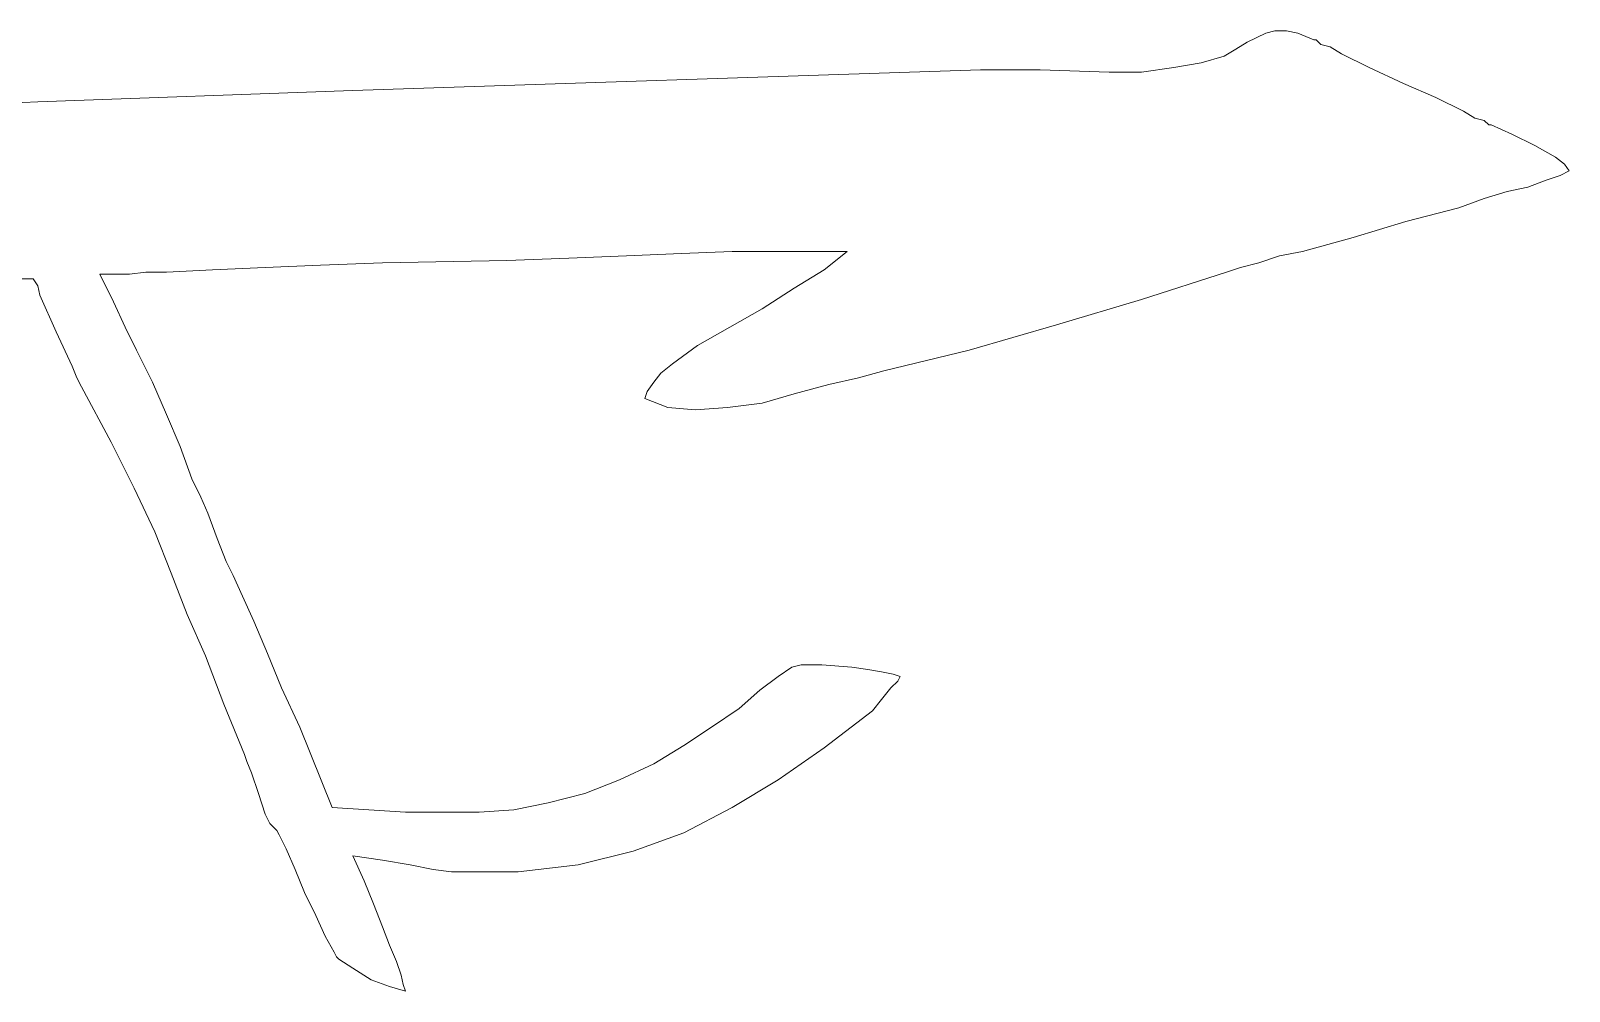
# Model space of a CAD drawing. Header units: centimetres. Extents: x -51 to 51, y -37 to 37.
# Drawn here: x 33.26 to 50.94, y -7.9 to 3.15 of the extents above; entities that cross this region are included whole.
import ezdxf

# ---------------------------------------------------------------- set-up
doc = ezdxf.new("R2010")
doc.units = ezdxf.units.CM
doc.header["$MEASUREMENT"] = 0
doc.layers.add('Layer 1', color=7, linetype='Continuous')

msp = doc.modelspace()

# ---------------------------------------------------------------- linework, layer by layer
at = {"layer": 'Layer 1', "lineweight": 9}
for points, knots in [([(46.97795, 2.85522), (46.97795, 2.85522), (47.11013, 2.93453), (47.11013, 2.93453), (47.11013, 2.93453), (47.11013, 2.93453), (47.24232, 3.01384), (47.24232, 3.01384), (47.24232, 3.01384), (47.24232, 3.01384), (47.45381, 3.11958), (47.45381, 3.11958), (47.45381, 3.11958), (47.45381, 3.11958), (47.55955, 3.14602), (47.55955, 3.14602), (47.55955, 3.14602), (47.55955, 3.14602), (47.69174, 3.14602), (47.69174, 3.14602), (47.69174, 3.14602), (47.69174, 3.14602), (47.82392, 3.11958), (47.82392, 3.11958), (47.82392, 3.11958), (47.82392, 3.11958), (48.00897, 3.04027), (48.00897, 3.04027)], [0, 0, 0, 0, 0.125, 0.125, 0.125, 0.125, 0.25, 0.25, 0.25, 0.25, 0.375, 0.375, 0.375, 0.375, 0.5, 0.5, 0.5, 0.5, 0.625, 0.625, 0.625, 0.625, 0.75, 0.75, 0.75, 0.75, 1, 1, 1, 1]), ([(48.00897, 3.04027), (48.00897, 3.04027), (48.03541, 3.04027), (48.03541, 3.04027), (48.03541, 3.04027), (48.03541, 3.04027), (48.08828, 2.9874), (48.08828, 2.9874), (48.08828, 2.9874), (48.08828, 2.9874), (48.19403, 2.96096), (48.19403, 2.96096), (48.19403, 2.96096), (48.19403, 2.96096), (48.32621, 2.88165), (48.32621, 2.88165), (48.32621, 2.88165), (48.32621, 2.88165), (48.64345, 2.72303), (48.64345, 2.72303), (48.64345, 2.72303), (48.64345, 2.72303), (49.04, 2.53798), (49.04, 2.53798), (49.04, 2.53798), (49.04, 2.53798), (49.41011, 2.37936), (49.41011, 2.37936), (49.41011, 2.37936), (49.41011, 2.37936), (49.72735, 2.22074), (49.72735, 2.22074), (49.72735, 2.22074), (49.72735, 2.22074), (49.85953, 2.14143), (49.85953, 2.14143), (49.85953, 2.14143), (49.85953, 2.14143), (49.96527, 2.115), (49.96527, 2.115), (49.96527, 2.115), (49.96527, 2.115), (50.01815, 2.06212), (50.01815, 2.06212), (50.01815, 2.06212), (50.01815, 2.06212), (50.04458, 2.06212), (50.04458, 2.06212)], [0, 0, 0, 0, 0.07692308, 0.07692308, 0.07692308, 0.07692308, 0.15384615, 0.15384615, 0.15384615, 0.15384615, 0.23076923, 0.23076923, 0.23076923, 0.23076923, 0.30769231, 0.30769231, 0.30769231, 0.30769231, 0.38461538, 0.38461538, 0.38461538, 0.38461538, 0.46153846, 0.46153846, 0.46153846, 0.46153846, 0.53846154, 0.53846154, 0.53846154, 0.53846154, 0.61538462, 0.61538462, 0.61538462, 0.61538462, 0.69230769, 0.69230769, 0.69230769, 0.69230769, 0.76923077, 0.76923077, 0.76923077, 0.76923077, 0.84615385, 0.84615385, 0.84615385, 0.84615385, 1, 1, 1, 1]), ([(44.17568, 2.6966), (44.17568, 2.6966), (44.49292, 2.6966), (44.49292, 2.6966), (44.49292, 2.6966), (44.49292, 2.6966), (44.86303, 2.6966), (44.86303, 2.6966), (44.86303, 2.6966), (44.86303, 2.6966), (45.65613, 2.67016), (45.65613, 2.67016), (45.65613, 2.67016), (45.65613, 2.67016), (46.02624, 2.67016), (46.02624, 2.67016), (46.02624, 2.67016), (46.02624, 2.67016), (46.39635, 2.72303), (46.39635, 2.72303), (46.39635, 2.72303), (46.39635, 2.72303), (46.71359, 2.77591), (46.71359, 2.77591), (46.71359, 2.77591), (46.71359, 2.77591), (46.97795, 2.85522), (46.97795, 2.85522)], [0, 0, 0, 0, 0.125, 0.125, 0.125, 0.125, 0.25, 0.25, 0.25, 0.25, 0.375, 0.375, 0.375, 0.375, 0.5, 0.5, 0.5, 0.5, 0.625, 0.625, 0.625, 0.625, 0.75, 0.75, 0.75, 0.75, 1, 1, 1, 1]), ([(29.71493, 2.16787), (29.71493, 2.16787), (33.33673, 2.32649), (33.33673, 2.32649), (33.33673, 2.32649), (33.33673, 2.32649), (36.95853, 2.45867), (36.95853, 2.45867), (36.95853, 2.45867), (36.95853, 2.45867), (44.17568, 2.6966), (44.17568, 2.6966)], [0, 0, 0, 0, 0.25, 0.25, 0.25, 0.25, 0.5, 0.5, 0.5, 0.5, 1, 1, 1, 1]), ([(50.04458, 2.06212), (50.04458, 2.06212), (50.28251, 1.95638), (50.28251, 1.95638), (50.28251, 1.95638), (50.28251, 1.95638), (50.54688, 1.82419), (50.54688, 1.82419), (50.54688, 1.82419), (50.54688, 1.82419), (50.78481, 1.69201), (50.78481, 1.69201), (50.78481, 1.69201), (50.78481, 1.69201), (50.89055, 1.6127), (50.89055, 1.6127), (50.89055, 1.6127), (50.89055, 1.6127), (50.94342, 1.53339), (50.94342, 1.53339)], [0, 0, 0, 0, 0.16666667, 0.16666667, 0.16666667, 0.16666667, 0.33333333, 0.33333333, 0.33333333, 0.33333333, 0.5, 0.5, 0.5, 0.5, 0.66666667, 0.66666667, 0.66666667, 0.66666667, 1, 1, 1, 1]), ([(50.94342, 1.53339), (50.94342, 1.53339), (50.83768, 1.48052), (50.83768, 1.48052), (50.83768, 1.48052), (50.83768, 1.48052), (50.67906, 1.42765), (50.67906, 1.42765), (50.67906, 1.42765), (50.67906, 1.42765), (50.46757, 1.34834), (50.46757, 1.34834), (50.46757, 1.34834), (50.46757, 1.34834), (50.22964, 1.29546), (50.22964, 1.29546), (50.22964, 1.29546), (50.22964, 1.29546), (49.96527, 1.21616), (49.96527, 1.21616), (49.96527, 1.21616), (49.96527, 1.21616), (49.67447, 1.11041), (49.67447, 1.11041), (49.67447, 1.11041), (49.67447, 1.11041), (49.06643, 0.95179), (49.06643, 0.95179), (49.06643, 0.95179), (49.06643, 0.95179), (48.4584, 0.76674), (48.4584, 0.76674), (48.4584, 0.76674), (48.4584, 0.76674), (47.87679, 0.60812), (47.87679, 0.60812), (47.87679, 0.60812), (47.87679, 0.60812), (47.61243, 0.55524), (47.61243, 0.55524), (47.61243, 0.55524), (47.61243, 0.55524), (47.3745, 0.47593), (47.3745, 0.47593), (47.3745, 0.47593), (47.3745, 0.47593), (47.16301, 0.42306), (47.16301, 0.42306), (47.16301, 0.42306), (47.16301, 0.42306), (47.00439, 0.37019), (47.00439, 0.37019)], [0, 0, 0, 0, 0.07142857, 0.07142857, 0.07142857, 0.07142857, 0.14285714, 0.14285714, 0.14285714, 0.14285714, 0.21428571, 0.21428571, 0.21428571, 0.21428571, 0.28571429, 0.28571429, 0.28571429, 0.28571429, 0.35714286, 0.35714286, 0.35714286, 0.35714286, 0.42857143, 0.42857143, 0.42857143, 0.42857143, 0.5, 0.5, 0.5, 0.5, 0.57142857, 0.57142857, 0.57142857, 0.57142857, 0.64285714, 0.64285714, 0.64285714, 0.64285714, 0.71428571, 0.71428571, 0.71428571, 0.71428571, 0.78571429, 0.78571429, 0.78571429, 0.78571429, 0.85714286, 0.85714286, 0.85714286, 0.85714286, 1, 1, 1, 1]), ([(42.64237, 0.60812), (42.64237, 0.60812), (42.5895, 0.60812), (42.5895, 0.60812), (42.5895, 0.60812), (42.5895, 0.60812), (42.48375, 0.60812), (42.48375, 0.60812), (42.48375, 0.60812), (42.48375, 0.60812), (42.35157, 0.60812), (42.35157, 0.60812), (42.35157, 0.60812), (42.35157, 0.60812), (42.19295, 0.60812), (42.19295, 0.60812), (42.19295, 0.60812), (42.19295, 0.60812), (42.00789, 0.60812), (42.00789, 0.60812), (42.00789, 0.60812), (42.00789, 0.60812), (41.7964, 0.60812), (41.7964, 0.60812), (41.7964, 0.60812), (41.7964, 0.60812), (41.32054, 0.60812), (41.32054, 0.60812), (41.32054, 0.60812), (41.32054, 0.60812), (40.73894, 0.58168), (40.73894, 0.58168), (40.73894, 0.58168), (40.73894, 0.58168), (40.10447, 0.55524), (40.10447, 0.55524), (40.10447, 0.55524), (40.10447, 0.55524), (39.44355, 0.52881), (39.44355, 0.52881), (39.44355, 0.52881), (39.44355, 0.52881), (38.72977, 0.50237), (38.72977, 0.50237), (38.72977, 0.50237), (38.72977, 0.50237), (37.3022, 0.47593), (37.3022, 0.47593), (37.3022, 0.47593), (37.3022, 0.47593), (36.58841, 0.4495), (36.58841, 0.4495), (36.58841, 0.4495), (36.58841, 0.4495), (35.95394, 0.42306), (35.95394, 0.42306), (35.95394, 0.42306), (35.95394, 0.42306), (35.3459, 0.39662), (35.3459, 0.39662), (35.3459, 0.39662), (35.3459, 0.39662), (34.81717, 0.37019), (34.81717, 0.37019), (34.81717, 0.37019), (34.81717, 0.37019), (34.57924, 0.37019), (34.57924, 0.37019), (34.57924, 0.37019), (34.57924, 0.37019), (34.39419, 0.34375), (34.39419, 0.34375), (34.39419, 0.34375), (34.39419, 0.34375), (34.20913, 0.34375), (34.20913, 0.34375), (34.20913, 0.34375), (34.20913, 0.34375), (34.05051, 0.34375), (34.05051, 0.34375)], [0, 0, 0, 0, 0.04761905, 0.04761905, 0.04761905, 0.04761905, 0.0952381, 0.0952381, 0.0952381, 0.0952381, 0.14285714, 0.14285714, 0.14285714, 0.14285714, 0.19047619, 0.19047619, 0.19047619, 0.19047619, 0.23809524, 0.23809524, 0.23809524, 0.23809524, 0.28571429, 0.28571429, 0.28571429, 0.28571429, 0.33333333, 0.33333333, 0.33333333, 0.33333333, 0.38095238, 0.38095238, 0.38095238, 0.38095238, 0.42857143, 0.42857143, 0.42857143, 0.42857143, 0.47619048, 0.47619048, 0.47619048, 0.47619048, 0.52380952, 0.52380952, 0.52380952, 0.52380952, 0.57142857, 0.57142857, 0.57142857, 0.57142857, 0.61904762, 0.61904762, 0.61904762, 0.61904762, 0.66666667, 0.66666667, 0.66666667, 0.66666667, 0.71428571, 0.71428571, 0.71428571, 0.71428571, 0.76190476, 0.76190476, 0.76190476, 0.76190476, 0.80952381, 0.80952381, 0.80952381, 0.80952381, 0.85714286, 0.85714286, 0.85714286, 0.85714286, 0.9047619, 0.9047619, 0.9047619, 0.9047619, 1, 1, 1, 1]), ([(40.31596, -1.08382), (40.31596, -1.08382), (40.3424, -1.00451), (40.3424, -1.00451), (40.3424, -1.00451), (40.3424, -1.00451), (40.4217, -0.89876), (40.4217, -0.89876), (40.4217, -0.89876), (40.4217, -0.89876), (40.50101, -0.79302), (40.50101, -0.79302), (40.50101, -0.79302), (40.50101, -0.79302), (40.6332, -0.68727), (40.6332, -0.68727), (40.6332, -0.68727), (40.6332, -0.68727), (40.924, -0.47578), (40.924, -0.47578), (40.924, -0.47578), (40.924, -0.47578), (41.29411, -0.26429), (41.29411, -0.26429), (41.29411, -0.26429), (41.29411, -0.26429), (41.66422, -0.0528), (41.66422, -0.0528), (41.66422, -0.0528), (41.66422, -0.0528), (42.03433, 0.18513), (42.03433, 0.18513), (42.03433, 0.18513), (42.03433, 0.18513), (42.378, 0.39662), (42.378, 0.39662), (42.378, 0.39662), (42.378, 0.39662), (42.64237, 0.60812), (42.64237, 0.60812)], [0, 0, 0, 0, 0.09090909, 0.09090909, 0.09090909, 0.09090909, 0.18181818, 0.18181818, 0.18181818, 0.18181818, 0.27272727, 0.27272727, 0.27272727, 0.27272727, 0.36363636, 0.36363636, 0.36363636, 0.36363636, 0.45454545, 0.45454545, 0.45454545, 0.45454545, 0.54545455, 0.54545455, 0.54545455, 0.54545455, 0.63636364, 0.63636364, 0.63636364, 0.63636364, 0.72727273, 0.72727273, 0.72727273, 0.72727273, 0.81818182, 0.81818182, 0.81818182, 0.81818182, 1, 1, 1, 1]), ([(47.00439, 0.37019), (47.00439, 0.37019), (46.02624, 0.05295), (46.02624, 0.05295), (46.02624, 0.05295), (46.02624, 0.05295), (45.04809, -0.23785), (45.04809, -0.23785), (45.04809, -0.23785), (45.04809, -0.23785), (44.0435, -0.52865), (44.0435, -0.52865), (44.0435, -0.52865), (44.0435, -0.52865), (43.06535, -0.76658), (43.06535, -0.76658)], [0, 0, 0, 0, 0.2, 0.2, 0.2, 0.2, 0.4, 0.4, 0.4, 0.4, 0.6, 0.6, 0.6, 0.6, 1, 1, 1, 1]), ([(33.28385, 0.29088), (33.28385, 0.29088), (32.91374, 0.29088), (32.91374, 0.29088), (32.91374, 0.29088), (32.91374, 0.29088), (32.46432, 0.26444), (32.46432, 0.26444), (32.46432, 0.26444), (32.46432, 0.26444), (31.96203, 0.23801), (31.96203, 0.23801), (31.96203, 0.23801), (31.96203, 0.23801), (31.38043, 0.23801), (31.38043, 0.23801), (31.38043, 0.23801), (31.38043, 0.23801), (30.71952, 0.21157), (30.71952, 0.21157), (30.71952, 0.21157), (30.71952, 0.21157), (30.03217, 0.18513), (30.03217, 0.18513), (30.03217, 0.18513), (30.03217, 0.18513), (29.26551, 0.1587), (29.26551, 0.1587), (29.26551, 0.1587), (29.26551, 0.1587), (28.47241, 0.13226), (28.47241, 0.13226), (28.47241, 0.13226), (28.47241, 0.13226), (27.65288, 0.10582), (27.65288, 0.10582), (27.65288, 0.10582), (27.65288, 0.10582), (26.78048, 0.05295), (26.78048, 0.05295), (26.78048, 0.05295), (26.78048, 0.05295), (24.9828, 0.00008), (24.9828, 0.00008), (24.9828, 0.00008), (24.9828, 0.00008), (23.13225, -0.0528), (23.13225, -0.0528), (23.13225, -0.0528), (23.13225, -0.0528), (21.25526, -0.13211), (21.25526, -0.13211), (21.25526, -0.13211), (21.25526, -0.13211), (19.43114, -0.21141), (19.43114, -0.21141), (19.43114, -0.21141), (19.43114, -0.21141), (18.55873, -0.23785), (18.55873, -0.23785), (18.55873, -0.23785), (18.55873, -0.23785), (17.71277, -0.26429), (17.71277, -0.26429), (17.71277, -0.26429), (17.71277, -0.26429), (16.89324, -0.29072), (16.89324, -0.29072), (16.89324, -0.29072), (16.89324, -0.29072), (16.10014, -0.31716), (16.10014, -0.31716), (16.10014, -0.31716), (16.10014, -0.31716), (15.35992, -0.3436), (15.35992, -0.3436), (15.35992, -0.3436), (15.35992, -0.3436), (14.69901, -0.37003), (14.69901, -0.37003), (14.69901, -0.37003), (14.69901, -0.37003), (14.06453, -0.39647), (14.06453, -0.39647), (14.06453, -0.39647), (14.06453, -0.39647), (13.50937, -0.42291), (13.50937, -0.42291), (13.50937, -0.42291), (13.50937, -0.42291), (13.00707, -0.42291), (13.00707, -0.42291), (13.00707, -0.42291), (13.00707, -0.42291), (12.61053, -0.44934), (12.61053, -0.44934), (12.61053, -0.44934), (12.61053, -0.44934), (12.26685, -0.44934), (12.26685, -0.44934), (12.26685, -0.44934), (12.26685, -0.44934), (12.02892, -0.47578), (12.02892, -0.47578), (12.02892, -0.47578), (12.02892, -0.47578), (11.8703, -0.47578), (11.8703, -0.47578), (11.8703, -0.47578), (11.8703, -0.47578), (11.81743, -0.47578), (11.81743, -0.47578)], [0, 0, 0, 0, 0.03448276, 0.03448276, 0.03448276, 0.03448276, 0.06896552, 0.06896552, 0.06896552, 0.06896552, 0.10344828, 0.10344828, 0.10344828, 0.10344828, 0.13793103, 0.13793103, 0.13793103, 0.13793103, 0.17241379, 0.17241379, 0.17241379, 0.17241379, 0.20689655, 0.20689655, 0.20689655, 0.20689655, 0.24137931, 0.24137931, 0.24137931, 0.24137931, 0.27586207, 0.27586207, 0.27586207, 0.27586207, 0.31034483, 0.31034483, 0.31034483, 0.31034483, 0.34482759, 0.34482759, 0.34482759, 0.34482759, 0.37931034, 0.37931034, 0.37931034, 0.37931034, 0.4137931, 0.4137931, 0.4137931, 0.4137931, 0.44827586, 0.44827586, 0.44827586, 0.44827586, 0.48275862, 0.48275862, 0.48275862, 0.48275862, 0.51724138, 0.51724138, 0.51724138, 0.51724138, 0.55172414, 0.55172414, 0.55172414, 0.55172414, 0.5862069, 0.5862069, 0.5862069, 0.5862069, 0.62068966, 0.62068966, 0.62068966, 0.62068966, 0.65517241, 0.65517241, 0.65517241, 0.65517241, 0.68965517, 0.68965517, 0.68965517, 0.68965517, 0.72413793, 0.72413793, 0.72413793, 0.72413793, 0.75862069, 0.75862069, 0.75862069, 0.75862069, 0.79310345, 0.79310345, 0.79310345, 0.79310345, 0.82758621, 0.82758621, 0.82758621, 0.82758621, 0.86206897, 0.86206897, 0.86206897, 0.86206897, 0.89655172, 0.89655172, 0.89655172, 0.89655172, 0.93103448, 0.93103448, 0.93103448, 0.93103448, 1, 1, 1, 1]), ([(33.36316, 0.10582), (33.36316, 0.10582), (33.33673, 0.21157), (33.33673, 0.21157), (33.33673, 0.21157), (33.33673, 0.21157), (33.28385, 0.29088), (33.28385, 0.29088)], [0, 0, 0, 0, 0.33333333, 0.33333333, 0.33333333, 0.33333333, 1, 1, 1, 1]), ([(33.73327, -0.71371), (33.73327, -0.71371), (33.54822, -0.31716), (33.54822, -0.31716), (33.54822, -0.31716), (33.54822, -0.31716), (33.36316, 0.10582), (33.36316, 0.10582)], [0, 0, 0, 0, 0.33333333, 0.33333333, 0.33333333, 0.33333333, 1, 1, 1, 1]), ([(34.20913, 0.02651), (34.20913, 0.02651), (34.34131, -0.26429), (34.34131, -0.26429), (34.34131, -0.26429), (34.34131, -0.26429), (34.4735, -0.52865), (34.4735, -0.52865)], [0, 0, 0, 0, 0.33333333, 0.33333333, 0.33333333, 0.33333333, 1, 1, 1, 1]), ([(34.4735, -0.52865), (34.4735, -0.52865), (34.65855, -0.89876), (34.65855, -0.89876), (34.65855, -0.89876), (34.65855, -0.89876), (34.81717, -1.26887), (34.81717, -1.26887)], [0, 0, 0, 0, 0.33333333, 0.33333333, 0.33333333, 0.33333333, 1, 1, 1, 1]), ([(33.83902, -0.95164), (33.83902, -0.95164), (33.78615, -0.84589), (33.78615, -0.84589), (33.78615, -0.84589), (33.78615, -0.84589), (33.73327, -0.71371), (33.73327, -0.71371)], [0, 0, 0, 0, 0.33333333, 0.33333333, 0.33333333, 0.33333333, 1, 1, 1, 1]), ([(43.06535, -0.76658), (43.06535, -0.76658), (42.77455, -0.84589), (42.77455, -0.84589), (42.77455, -0.84589), (42.77455, -0.84589), (42.43088, -0.9252), (42.43088, -0.9252), (42.43088, -0.9252), (42.43088, -0.9252), (42.03433, -1.03095), (42.03433, -1.03095), (42.03433, -1.03095), (42.03433, -1.03095), (41.66422, -1.13669), (41.66422, -1.13669), (41.66422, -1.13669), (41.66422, -1.13669), (41.26767, -1.18956), (41.26767, -1.18956), (41.26767, -1.18956), (41.26767, -1.18956), (40.89756, -1.216), (40.89756, -1.216), (40.89756, -1.216), (40.89756, -1.216), (40.58032, -1.18956), (40.58032, -1.18956), (40.58032, -1.18956), (40.58032, -1.18956), (40.31596, -1.08382), (40.31596, -1.08382)], [0, 0, 0, 0, 0.11111111, 0.11111111, 0.11111111, 0.11111111, 0.22222222, 0.22222222, 0.22222222, 0.22222222, 0.33333333, 0.33333333, 0.33333333, 0.33333333, 0.44444444, 0.44444444, 0.44444444, 0.44444444, 0.55555556, 0.55555556, 0.55555556, 0.55555556, 0.66666667, 0.66666667, 0.66666667, 0.66666667, 0.77777778, 0.77777778, 0.77777778, 0.77777778, 1, 1, 1, 1]), ([(35.71601, -5.18147), (35.71601, -5.18147), (35.47808, -4.59987), (35.47808, -4.59987), (35.47808, -4.59987), (35.47808, -4.59987), (35.26659, -4.0447), (35.26659, -4.0447), (35.26659, -4.0447), (35.26659, -4.0447), (35.0551, -3.56885), (35.0551, -3.56885), (35.0551, -3.56885), (35.0551, -3.56885), (34.87004, -3.09299), (34.87004, -3.09299), (34.87004, -3.09299), (34.87004, -3.09299), (34.68499, -2.61713), (34.68499, -2.61713), (34.68499, -2.61713), (34.68499, -2.61713), (34.44706, -2.11484), (34.44706, -2.11484), (34.44706, -2.11484), (34.44706, -2.11484), (34.18269, -1.58611), (34.18269, -1.58611), (34.18269, -1.58611), (34.18269, -1.58611), (33.83902, -0.95164), (33.83902, -0.95164)], [0, 0, 0, 0, 0.11111111, 0.11111111, 0.11111111, 0.11111111, 0.22222222, 0.22222222, 0.22222222, 0.22222222, 0.33333333, 0.33333333, 0.33333333, 0.33333333, 0.44444444, 0.44444444, 0.44444444, 0.44444444, 0.55555556, 0.55555556, 0.55555556, 0.55555556, 0.66666667, 0.66666667, 0.66666667, 0.66666667, 0.77777778, 0.77777778, 0.77777778, 0.77777778, 1, 1, 1, 1]), ([(34.81717, -1.26887), (34.81717, -1.26887), (34.97579, -1.63898), (34.97579, -1.63898), (34.97579, -1.63898), (34.97579, -1.63898), (35.10797, -2.0091), (35.10797, -2.0091)], [0, 0, 0, 0, 0.33333333, 0.33333333, 0.33333333, 0.33333333, 1, 1, 1, 1]), ([(35.10797, -2.0091), (35.10797, -2.0091), (35.21372, -2.22059), (35.21372, -2.22059), (35.21372, -2.22059), (35.21372, -2.22059), (35.29303, -2.40564), (35.29303, -2.40564)], [0, 0, 0, 0, 0.33333333, 0.33333333, 0.33333333, 0.33333333, 1, 1, 1, 1]), ([(35.29303, -2.40564), (35.29303, -2.40564), (35.39877, -2.69644), (35.39877, -2.69644), (35.39877, -2.69644), (35.39877, -2.69644), (35.50452, -2.96081), (35.50452, -2.96081)], [0, 0, 0, 0, 0.33333333, 0.33333333, 0.33333333, 0.33333333, 1, 1, 1, 1]), ([(35.50452, -2.96081), (35.50452, -2.96081), (35.58383, -3.11943), (35.58383, -3.11943), (35.58383, -3.11943), (35.58383, -3.11943), (35.68957, -3.35736), (35.68957, -3.35736), (35.68957, -3.35736), (35.68957, -3.35736), (35.82176, -3.64816), (35.82176, -3.64816), (35.82176, -3.64816), (35.82176, -3.64816), (35.98038, -4.01827), (35.98038, -4.01827), (35.98038, -4.01827), (35.98038, -4.01827), (36.13899, -4.41482), (36.13899, -4.41482), (36.13899, -4.41482), (36.13899, -4.41482), (36.35049, -4.86424), (36.35049, -4.86424), (36.35049, -4.86424), (36.35049, -4.86424), (36.7206, -5.78951), (36.7206, -5.78951)], [0, 0, 0, 0, 0.125, 0.125, 0.125, 0.125, 0.25, 0.25, 0.25, 0.25, 0.375, 0.375, 0.375, 0.375, 0.5, 0.5, 0.5, 0.5, 0.625, 0.625, 0.625, 0.625, 0.75, 0.75, 0.75, 0.75, 1, 1, 1, 1]), ([(40.02516, -5.47227), (40.02516, -5.47227), (40.4217, -5.28722), (40.4217, -5.28722), (40.4217, -5.28722), (40.4217, -5.28722), (40.76538, -5.07573), (40.76538, -5.07573), (40.76538, -5.07573), (40.76538, -5.07573), (41.08262, -4.86424), (41.08262, -4.86424), (41.08262, -4.86424), (41.08262, -4.86424), (41.39985, -4.65274), (41.39985, -4.65274), (41.39985, -4.65274), (41.39985, -4.65274), (41.63778, -4.44125), (41.63778, -4.44125), (41.63778, -4.44125), (41.63778, -4.44125), (41.84927, -4.28263), (41.84927, -4.28263), (41.84927, -4.28263), (41.84927, -4.28263), (42.00789, -4.17689), (42.00789, -4.17689), (42.00789, -4.17689), (42.00789, -4.17689), (42.11364, -4.15045), (42.11364, -4.15045)], [0, 0, 0, 0, 0.11111111, 0.11111111, 0.11111111, 0.11111111, 0.22222222, 0.22222222, 0.22222222, 0.22222222, 0.33333333, 0.33333333, 0.33333333, 0.33333333, 0.44444444, 0.44444444, 0.44444444, 0.44444444, 0.55555556, 0.55555556, 0.55555556, 0.55555556, 0.66666667, 0.66666667, 0.66666667, 0.66666667, 0.77777778, 0.77777778, 0.77777778, 0.77777778, 1, 1, 1, 1]), ([(42.11364, -4.15045), (42.11364, -4.15045), (42.21939, -4.15045), (42.21939, -4.15045), (42.21939, -4.15045), (42.21939, -4.15045), (42.35157, -4.15045), (42.35157, -4.15045), (42.35157, -4.15045), (42.35157, -4.15045), (42.69524, -4.17689), (42.69524, -4.17689), (42.69524, -4.17689), (42.69524, -4.17689), (42.8803, -4.20332), (42.8803, -4.20332), (42.8803, -4.20332), (42.8803, -4.20332), (43.03892, -4.22976), (43.03892, -4.22976), (43.03892, -4.22976), (43.03892, -4.22976), (43.1711, -4.2562), (43.1711, -4.2562), (43.1711, -4.2562), (43.1711, -4.2562), (43.25041, -4.28263), (43.25041, -4.28263)], [0, 0, 0, 0, 0.125, 0.125, 0.125, 0.125, 0.25, 0.25, 0.25, 0.25, 0.375, 0.375, 0.375, 0.375, 0.5, 0.5, 0.5, 0.5, 0.625, 0.625, 0.625, 0.625, 0.75, 0.75, 0.75, 0.75, 1, 1, 1, 1]), ([(43.25041, -4.28263), (43.25041, -4.28263), (43.22397, -4.33551), (43.22397, -4.33551), (43.22397, -4.33551), (43.22397, -4.33551), (43.14466, -4.41482), (43.14466, -4.41482), (43.14466, -4.41482), (43.14466, -4.41482), (43.03892, -4.547), (43.03892, -4.547), (43.03892, -4.547), (43.03892, -4.547), (42.93317, -4.67918), (42.93317, -4.67918)], [0, 0, 0, 0, 0.2, 0.2, 0.2, 0.2, 0.4, 0.4, 0.4, 0.4, 0.6, 0.6, 0.6, 0.6, 1, 1, 1, 1]), ([(42.93317, -4.67918), (42.93317, -4.67918), (42.378, -5.10216), (42.378, -5.10216), (42.378, -5.10216), (42.378, -5.10216), (41.84927, -5.47227), (41.84927, -5.47227), (41.84927, -5.47227), (41.84927, -5.47227), (41.32054, -5.78951), (41.32054, -5.78951), (41.32054, -5.78951), (41.32054, -5.78951), (40.76538, -6.08031), (40.76538, -6.08031), (40.76538, -6.08031), (40.76538, -6.08031), (40.18378, -6.29181), (40.18378, -6.29181), (40.18378, -6.29181), (40.18378, -6.29181), (39.5493, -6.45042), (39.5493, -6.45042), (39.5493, -6.45042), (39.5493, -6.45042), (38.86195, -6.52973), (38.86195, -6.52973), (38.86195, -6.52973), (38.86195, -6.52973), (38.09529, -6.52973), (38.09529, -6.52973)], [0, 0, 0, 0, 0.11111111, 0.11111111, 0.11111111, 0.11111111, 0.22222222, 0.22222222, 0.22222222, 0.22222222, 0.33333333, 0.33333333, 0.33333333, 0.33333333, 0.44444444, 0.44444444, 0.44444444, 0.44444444, 0.55555556, 0.55555556, 0.55555556, 0.55555556, 0.66666667, 0.66666667, 0.66666667, 0.66666667, 0.77777778, 0.77777778, 0.77777778, 0.77777778, 1, 1, 1, 1]), ([(36.05969, -6.02744), (36.05969, -6.02744), (36.00681, -5.97457), (36.00681, -5.97457), (36.00681, -5.97457), (36.00681, -5.97457), (35.95394, -5.86882), (35.95394, -5.86882), (35.95394, -5.86882), (35.95394, -5.86882), (35.87463, -5.63089), (35.87463, -5.63089), (35.87463, -5.63089), (35.87463, -5.63089), (35.79532, -5.39296), (35.79532, -5.39296), (35.79532, -5.39296), (35.79532, -5.39296), (35.74245, -5.26078), (35.74245, -5.26078), (35.74245, -5.26078), (35.74245, -5.26078), (35.71601, -5.18147), (35.71601, -5.18147)], [0, 0, 0, 0, 0.14285714, 0.14285714, 0.14285714, 0.14285714, 0.28571429, 0.28571429, 0.28571429, 0.28571429, 0.42857143, 0.42857143, 0.42857143, 0.42857143, 0.57142857, 0.57142857, 0.57142857, 0.57142857, 0.71428571, 0.71428571, 0.71428571, 0.71428571, 1, 1, 1, 1]), ([(36.7206, -5.78951), (36.7206, -5.78951), (37.56656, -5.84239), (37.56656, -5.84239), (37.56656, -5.84239), (37.56656, -5.84239), (38.41253, -5.84239), (38.41253, -5.84239), (38.41253, -5.84239), (38.41253, -5.84239), (38.80908, -5.81595), (38.80908, -5.81595), (38.80908, -5.81595), (38.80908, -5.81595), (39.20563, -5.73664), (39.20563, -5.73664), (39.20563, -5.73664), (39.20563, -5.73664), (39.62861, -5.63089), (39.62861, -5.63089), (39.62861, -5.63089), (39.62861, -5.63089), (40.02516, -5.47227), (40.02516, -5.47227)], [0, 0, 0, 0, 0.14285714, 0.14285714, 0.14285714, 0.14285714, 0.28571429, 0.28571429, 0.28571429, 0.28571429, 0.42857143, 0.42857143, 0.42857143, 0.42857143, 0.57142857, 0.57142857, 0.57142857, 0.57142857, 0.71428571, 0.71428571, 0.71428571, 0.71428571, 1, 1, 1, 1]), ([(36.79991, -7.53432), (36.79991, -7.53432), (36.77347, -7.50788), (36.77347, -7.50788), (36.77347, -7.50788), (36.77347, -7.50788), (36.74703, -7.45501), (36.74703, -7.45501), (36.74703, -7.45501), (36.74703, -7.45501), (36.64129, -7.26996), (36.64129, -7.26996), (36.64129, -7.26996), (36.64129, -7.26996), (36.53554, -7.03203), (36.53554, -7.03203), (36.53554, -7.03203), (36.53554, -7.03203), (36.40336, -6.76766), (36.40336, -6.76766), (36.40336, -6.76766), (36.40336, -6.76766), (36.29761, -6.5033), (36.29761, -6.5033), (36.29761, -6.5033), (36.29761, -6.5033), (36.19187, -6.26537), (36.19187, -6.26537), (36.19187, -6.26537), (36.19187, -6.26537), (36.11256, -6.10675), (36.11256, -6.10675), (36.11256, -6.10675), (36.11256, -6.10675), (36.08612, -6.05388), (36.08612, -6.05388), (36.08612, -6.05388), (36.08612, -6.05388), (36.05969, -6.02744), (36.05969, -6.02744)], [0, 0, 0, 0, 0.09090909, 0.09090909, 0.09090909, 0.09090909, 0.18181818, 0.18181818, 0.18181818, 0.18181818, 0.27272727, 0.27272727, 0.27272727, 0.27272727, 0.36363636, 0.36363636, 0.36363636, 0.36363636, 0.45454545, 0.45454545, 0.45454545, 0.45454545, 0.54545455, 0.54545455, 0.54545455, 0.54545455, 0.63636364, 0.63636364, 0.63636364, 0.63636364, 0.72727273, 0.72727273, 0.72727273, 0.72727273, 0.81818182, 0.81818182, 0.81818182, 0.81818182, 1, 1, 1, 1]), ([(38.09529, -6.52973), (38.09529, -6.52973), (37.8838, -6.5033), (37.8838, -6.5033), (37.8838, -6.5033), (37.8838, -6.5033), (37.61944, -6.45042), (37.61944, -6.45042), (37.61944, -6.45042), (37.61944, -6.45042), (37.3022, -6.39755), (37.3022, -6.39755), (37.3022, -6.39755), (37.3022, -6.39755), (36.95853, -6.34468), (36.95853, -6.34468)], [0, 0, 0, 0, 0.2, 0.2, 0.2, 0.2, 0.4, 0.4, 0.4, 0.4, 0.6, 0.6, 0.6, 0.6, 1, 1, 1, 1]), ([(36.95853, -6.34468), (36.95853, -6.34468), (37.09071, -6.63548), (37.09071, -6.63548), (37.09071, -6.63548), (37.09071, -6.63548), (37.19645, -6.89984), (37.19645, -6.89984), (37.19645, -6.89984), (37.19645, -6.89984), (37.3022, -7.16421), (37.3022, -7.16421), (37.3022, -7.16421), (37.3022, -7.16421), (37.38151, -7.3757), (37.38151, -7.3757), (37.38151, -7.3757), (37.38151, -7.3757), (37.46082, -7.56076), (37.46082, -7.56076), (37.46082, -7.56076), (37.46082, -7.56076), (37.51369, -7.71938), (37.51369, -7.71938), (37.51369, -7.71938), (37.51369, -7.71938), (37.54013, -7.82512), (37.54013, -7.82512), (37.54013, -7.82512), (37.54013, -7.82512), (37.56656, -7.90443), (37.56656, -7.90443)], [0, 0, 0, 0, 0.11111111, 0.11111111, 0.11111111, 0.11111111, 0.22222222, 0.22222222, 0.22222222, 0.22222222, 0.33333333, 0.33333333, 0.33333333, 0.33333333, 0.44444444, 0.44444444, 0.44444444, 0.44444444, 0.55555556, 0.55555556, 0.55555556, 0.55555556, 0.66666667, 0.66666667, 0.66666667, 0.66666667, 0.77777778, 0.77777778, 0.77777778, 0.77777778, 1, 1, 1, 1]), ([(37.56656, -7.90443), (37.56656, -7.90443), (37.38151, -7.85156), (37.38151, -7.85156), (37.38151, -7.85156), (37.38151, -7.85156), (37.17002, -7.77225), (37.17002, -7.77225), (37.17002, -7.77225), (37.17002, -7.77225), (36.95853, -7.64007), (36.95853, -7.64007), (36.95853, -7.64007), (36.95853, -7.64007), (36.79991, -7.53432), (36.79991, -7.53432)], [0, 0, 0, 0, 0.2, 0.2, 0.2, 0.2, 0.4, 0.4, 0.4, 0.4, 0.6, 0.6, 0.6, 0.6, 1, 1, 1, 1])]:
    msp.add_open_spline(points, degree=3, knots=knots, dxfattribs=at)
msp.add_open_spline([(34.05051, 0.34375), (34.05051, 0.34375), (34.20913, 0.02651), (34.20913, 0.02651)], degree=3, dxfattribs=at)

doc.saveas('drawing.dxf')
